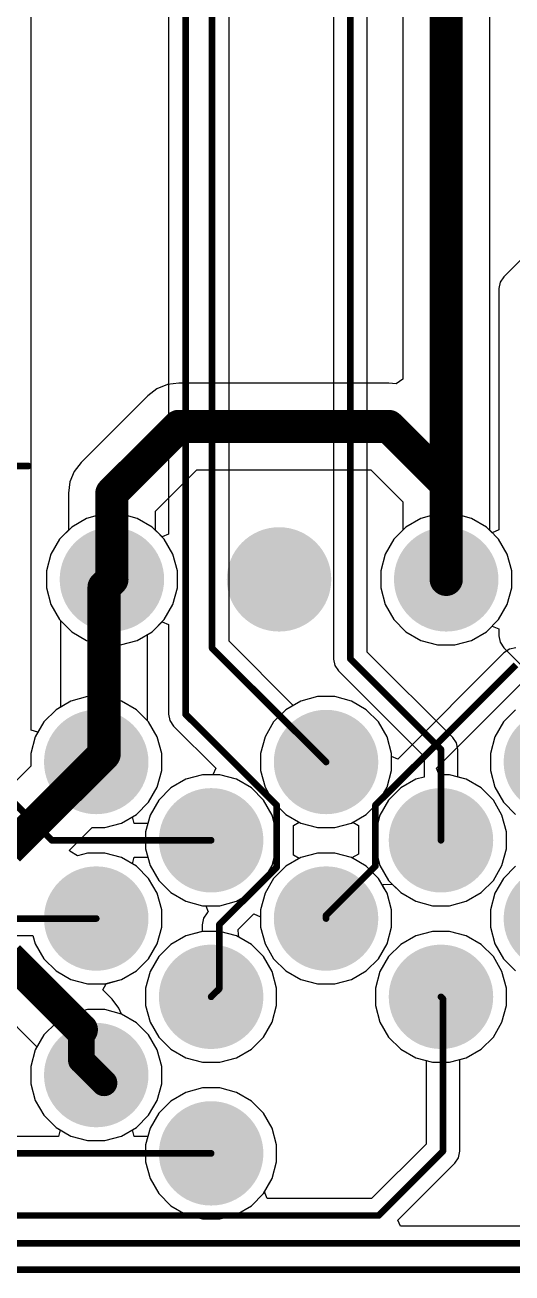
# Model space of a CAD drawing. Header units: millimetres. Extents: x 1 to 134, y -1 to 87.
# Drawn here: x 13.82 to 23.15, y 12.53 to 36.45 of the extents above; entities that cross this region are included whole.
import ezdxf

# ---------------------------------------------------------------- set-up
doc = ezdxf.new("R2010")
doc.units = ezdxf.units.MM
for name, color, linetype in [('BottomLayer', 5, 'Continuous'), ('BottomSolder', 6, 'Continuous'), ('MultiLayer', 9, 'Continuous'), ('PadHoleLayer', 156, 'Continuous'), ('TopLayer', 1, 'Continuous'), ('TopOverlay', 2, 'Continuous'), ('TopSolder', 216, 'Continuous')]:
    doc.layers.add(name, color=color, linetype=linetype)

# ---------------------------------------------------------------- blocks, each defined once
blk = doc.blocks.new('1_1376430_8_1')
at = {"layer": 'BottomLayer'}
h = blk.add_hatch(color=5, dxfattribs=at)
edge = h.paths.add_edge_path()
edge.add_arc((-52.05, 8.225), 1, 0, 360)
h = blk.add_hatch(color=5, dxfattribs=at)
edge = h.paths.add_edge_path()
edge.add_arc((-48.85, 8.225), 1, 0, 360)
h = blk.add_hatch(color=5, dxfattribs=at)
edge = h.paths.add_edge_path()
edge.add_arc((-45.65, 8.225), 1, 0, 360)
h = blk.add_hatch(color=5, dxfattribs=at)
edge = h.paths.add_edge_path()
edge.add_arc((-52.35, 4.725), 1, 0, 360)
h = blk.add_hatch(color=5, dxfattribs=at)
edge = h.paths.add_edge_path()
edge.add_arc((-47.95, 4.725), 1, 0, 360)
h = blk.add_hatch(color=5, dxfattribs=at)
edge = h.paths.add_edge_path()
edge.add_arc((-43.55, 4.725), 1, 0, 360)
h = blk.add_hatch(color=5, dxfattribs=at)
edge = h.paths.add_edge_path()
edge.add_arc((-50.15, 3.225), 1, 0, 360)
h = blk.add_hatch(color=5, dxfattribs=at)
edge = h.paths.add_edge_path()
edge.add_arc((-45.75, 3.225), 1, 0, 360)
h = blk.add_hatch(color=5, dxfattribs=at)
edge = h.paths.add_edge_path()
edge.add_arc((-52.35, 1.725), 1, 0, 360)
h = blk.add_hatch(color=5, dxfattribs=at)
edge = h.paths.add_edge_path()
edge.add_arc((-47.95, 1.725), 1, 0, 360)
h = blk.add_hatch(color=5, dxfattribs=at)
edge = h.paths.add_edge_path()
edge.add_arc((-43.55, 1.725), 1, 0, 360)
h = blk.add_hatch(color=5, dxfattribs=at)
edge = h.paths.add_edge_path()
edge.add_arc((-50.15, 0.225), 1, 0, 360)
h = blk.add_hatch(color=5, dxfattribs=at)
edge = h.paths.add_edge_path()
edge.add_arc((-45.75, 0.225), 1, 0, 360)
h = blk.add_hatch(color=5, dxfattribs=at)
edge = h.paths.add_edge_path()
edge.add_arc((-52.35, -1.275), 1, 0, 360)
h = blk.add_hatch(color=5, dxfattribs=at)
edge = h.paths.add_edge_path()
edge.add_arc((-50.15, -2.775), 1, 0, 360)
at = {"layer": 'BottomSolder'}
h = blk.add_hatch(color=6, dxfattribs=at)
edge = h.paths.add_edge_path()
edge.add_arc((-52.05, 8.225), 1, 0, 360)
h = blk.add_hatch(color=6, dxfattribs=at)
edge = h.paths.add_edge_path()
edge.add_arc((-48.85, 8.225), 1, 0, 360)
h = blk.add_hatch(color=6, dxfattribs=at)
edge = h.paths.add_edge_path()
edge.add_arc((-45.65, 8.225), 1, 0, 360)
h = blk.add_hatch(color=6, dxfattribs=at)
edge = h.paths.add_edge_path()
edge.add_arc((-52.35, 4.725), 1, 0, 360)
h = blk.add_hatch(color=6, dxfattribs=at)
edge = h.paths.add_edge_path()
edge.add_arc((-47.95, 4.725), 1, 0, 360)
h = blk.add_hatch(color=6, dxfattribs=at)
edge = h.paths.add_edge_path()
edge.add_arc((-43.55, 4.725), 1, 0, 360)
h = blk.add_hatch(color=6, dxfattribs=at)
edge = h.paths.add_edge_path()
edge.add_arc((-50.15, 3.225), 1, 0, 360)
h = blk.add_hatch(color=6, dxfattribs=at)
edge = h.paths.add_edge_path()
edge.add_arc((-45.75, 3.225), 1, 0, 360)
h = blk.add_hatch(color=6, dxfattribs=at)
edge = h.paths.add_edge_path()
edge.add_arc((-52.35, 1.725), 1, 0, 360)
h = blk.add_hatch(color=6, dxfattribs=at)
edge = h.paths.add_edge_path()
edge.add_arc((-47.95, 1.725), 1, 0, 360)
h = blk.add_hatch(color=6, dxfattribs=at)
edge = h.paths.add_edge_path()
edge.add_arc((-43.55, 1.725), 1, 0, 360)
h = blk.add_hatch(color=6, dxfattribs=at)
edge = h.paths.add_edge_path()
edge.add_arc((-50.15, 0.225), 1, 0, 360)
h = blk.add_hatch(color=6, dxfattribs=at)
edge = h.paths.add_edge_path()
edge.add_arc((-45.75, 0.225), 1, 0, 360)
h = blk.add_hatch(color=6, dxfattribs=at)
edge = h.paths.add_edge_path()
edge.add_arc((-52.35, -1.275), 1, 0, 360)
h = blk.add_hatch(color=6, dxfattribs=at)
edge = h.paths.add_edge_path()
edge.add_arc((-50.15, -2.775), 1, 0, 360)
at = {"layer": 'MultiLayer'}
h = blk.add_hatch(color=9, dxfattribs=at)
edge = h.paths.add_edge_path()
edge.add_arc((-52.05, 8.225), 1, 0, 360)
h = blk.add_hatch(color=9, dxfattribs=at)
edge = h.paths.add_edge_path()
edge.add_arc((-48.85, 8.225), 1, 0, 360)
h = blk.add_hatch(color=9, dxfattribs=at)
edge = h.paths.add_edge_path()
edge.add_arc((-45.65, 8.225), 1, 0, 360)
h = blk.add_hatch(color=9, dxfattribs=at)
edge = h.paths.add_edge_path()
edge.add_arc((-52.35, 4.725), 1, 0, 360)
h = blk.add_hatch(color=9, dxfattribs=at)
edge = h.paths.add_edge_path()
edge.add_arc((-47.95, 4.725), 1, 0, 360)
h = blk.add_hatch(color=9, dxfattribs=at)
edge = h.paths.add_edge_path()
edge.add_arc((-43.55, 4.725), 1, 0, 360)
h = blk.add_hatch(color=9, dxfattribs=at)
edge = h.paths.add_edge_path()
edge.add_arc((-50.15, 3.225), 1, 0, 360)
h = blk.add_hatch(color=9, dxfattribs=at)
edge = h.paths.add_edge_path()
edge.add_arc((-45.75, 3.225), 1, 0, 360)
h = blk.add_hatch(color=9, dxfattribs=at)
edge = h.paths.add_edge_path()
edge.add_arc((-52.35, 1.725), 1, 0, 360)
h = blk.add_hatch(color=9, dxfattribs=at)
edge = h.paths.add_edge_path()
edge.add_arc((-47.95, 1.725), 1, 0, 360)
h = blk.add_hatch(color=9, dxfattribs=at)
edge = h.paths.add_edge_path()
edge.add_arc((-43.55, 1.725), 1, 0, 360)
h = blk.add_hatch(color=9, dxfattribs=at)
edge = h.paths.add_edge_path()
edge.add_arc((-50.15, 0.225), 1, 0, 360)
h = blk.add_hatch(color=9, dxfattribs=at)
edge = h.paths.add_edge_path()
edge.add_arc((-45.75, 0.225), 1, 0, 360)
h = blk.add_hatch(color=9, dxfattribs=at)
edge = h.paths.add_edge_path()
edge.add_arc((-52.35, -1.275), 1, 0, 360)
h = blk.add_hatch(color=9, dxfattribs=at)
edge = h.paths.add_edge_path()
edge.add_arc((-50.15, -2.775), 1, 0, 360)
at = {"layer": 'PadHoleLayer'}
h = blk.add_hatch(color=156, dxfattribs=at)
edge = h.paths.add_edge_path()
edge.add_arc((-52.05, 8.225), 0.605, 0, 360)
h = blk.add_hatch(color=156, dxfattribs=at)
edge = h.paths.add_edge_path()
edge.add_arc((-48.85, 8.225), 0.605, 0, 360)
h = blk.add_hatch(color=156, dxfattribs=at)
edge = h.paths.add_edge_path()
edge.add_arc((-45.65, 8.225), 0.605, 0, 360)
h = blk.add_hatch(color=156, dxfattribs=at)
edge = h.paths.add_edge_path()
edge.add_arc((-52.35, 4.725), 0.605, 0, 360)
h = blk.add_hatch(color=156, dxfattribs=at)
edge = h.paths.add_edge_path()
edge.add_arc((-47.95, 4.725), 0.605, 0, 360)
h = blk.add_hatch(color=156, dxfattribs=at)
edge = h.paths.add_edge_path()
edge.add_arc((-50.15, 3.225), 0.605, 0, 360)
h = blk.add_hatch(color=156, dxfattribs=at)
edge = h.paths.add_edge_path()
edge.add_arc((-45.75, 3.225), 0.605, 0, 360)
h = blk.add_hatch(color=156, dxfattribs=at)
edge = h.paths.add_edge_path()
edge.add_arc((-52.35, 1.725), 0.605, 0, 360)
h = blk.add_hatch(color=156, dxfattribs=at)
edge = h.paths.add_edge_path()
edge.add_arc((-47.95, 1.725), 0.605, 0, 360)
h = blk.add_hatch(color=156, dxfattribs=at)
edge = h.paths.add_edge_path()
edge.add_arc((-50.15, 0.225), 0.605, 0, 360)
h = blk.add_hatch(color=156, dxfattribs=at)
edge = h.paths.add_edge_path()
edge.add_arc((-45.75, 0.225), 0.605, 0, 360)
h = blk.add_hatch(color=156, dxfattribs=at)
edge = h.paths.add_edge_path()
edge.add_arc((-52.35, -1.275), 0.605, 0, 360)
h = blk.add_hatch(color=156, dxfattribs=at)
edge = h.paths.add_edge_path()
edge.add_arc((-50.15, -2.775), 0.605, 0, 360)
at = {"layer": 'TopLayer'}
h = blk.add_hatch(color=1, dxfattribs=at)
edge = h.paths.add_edge_path()
edge.add_arc((-52.05, 8.225), 1, 0, 360)
h = blk.add_hatch(color=1, dxfattribs=at)
edge = h.paths.add_edge_path()
edge.add_arc((-48.85, 8.225), 1, 0, 360)
h = blk.add_hatch(color=1, dxfattribs=at)
edge = h.paths.add_edge_path()
edge.add_arc((-45.65, 8.225), 1, 0, 360)
h = blk.add_hatch(color=1, dxfattribs=at)
edge = h.paths.add_edge_path()
edge.add_arc((-52.35, 4.725), 1, 0, 360)
h = blk.add_hatch(color=1, dxfattribs=at)
edge = h.paths.add_edge_path()
edge.add_arc((-47.95, 4.725), 1, 0, 360)
h = blk.add_hatch(color=1, dxfattribs=at)
edge = h.paths.add_edge_path()
edge.add_arc((-43.55, 4.725), 1, 0, 360)
h = blk.add_hatch(color=1, dxfattribs=at)
edge = h.paths.add_edge_path()
edge.add_arc((-50.15, 3.225), 1, 0, 360)
h = blk.add_hatch(color=1, dxfattribs=at)
edge = h.paths.add_edge_path()
edge.add_arc((-45.75, 3.225), 1, 0, 360)
h = blk.add_hatch(color=1, dxfattribs=at)
edge = h.paths.add_edge_path()
edge.add_arc((-52.35, 1.725), 1, 0, 360)
h = blk.add_hatch(color=1, dxfattribs=at)
edge = h.paths.add_edge_path()
edge.add_arc((-47.95, 1.725), 1, 0, 360)
h = blk.add_hatch(color=1, dxfattribs=at)
edge = h.paths.add_edge_path()
edge.add_arc((-43.55, 1.725), 1, 0, 360)
h = blk.add_hatch(color=1, dxfattribs=at)
edge = h.paths.add_edge_path()
edge.add_arc((-50.15, 0.225), 1, 0, 360)
h = blk.add_hatch(color=1, dxfattribs=at)
edge = h.paths.add_edge_path()
edge.add_arc((-45.75, 0.225), 1, 0, 360)
h = blk.add_hatch(color=1, dxfattribs=at)
edge = h.paths.add_edge_path()
edge.add_arc((-52.35, -1.275), 1, 0, 360)
h = blk.add_hatch(color=1, dxfattribs=at)
edge = h.paths.add_edge_path()
edge.add_arc((-50.15, -2.775), 1, 0, 360)
at = {"layer": 'TopSolder'}
h = blk.add_hatch(color=216, dxfattribs=at)
edge = h.paths.add_edge_path()
edge.add_arc((-52.05, 8.225), 1, 0, 360)
h = blk.add_hatch(color=216, dxfattribs=at)
edge = h.paths.add_edge_path()
edge.add_arc((-48.85, 8.225), 1, 0, 360)
h = blk.add_hatch(color=216, dxfattribs=at)
edge = h.paths.add_edge_path()
edge.add_arc((-45.65, 8.225), 1, 0, 360)
h = blk.add_hatch(color=216, dxfattribs=at)
edge = h.paths.add_edge_path()
edge.add_arc((-52.35, 4.725), 1, 0, 360)
h = blk.add_hatch(color=216, dxfattribs=at)
edge = h.paths.add_edge_path()
edge.add_arc((-47.95, 4.725), 1, 0, 360)
h = blk.add_hatch(color=216, dxfattribs=at)
edge = h.paths.add_edge_path()
edge.add_arc((-43.55, 4.725), 1, 0, 360)
h = blk.add_hatch(color=216, dxfattribs=at)
edge = h.paths.add_edge_path()
edge.add_arc((-50.15, 3.225), 1, 0, 360)
h = blk.add_hatch(color=216, dxfattribs=at)
edge = h.paths.add_edge_path()
edge.add_arc((-45.75, 3.225), 1, 0, 360)
h = blk.add_hatch(color=216, dxfattribs=at)
edge = h.paths.add_edge_path()
edge.add_arc((-52.35, 1.725), 1, 0, 360)
h = blk.add_hatch(color=216, dxfattribs=at)
edge = h.paths.add_edge_path()
edge.add_arc((-47.95, 1.725), 1, 0, 360)
h = blk.add_hatch(color=216, dxfattribs=at)
edge = h.paths.add_edge_path()
edge.add_arc((-43.55, 1.725), 1, 0, 360)
h = blk.add_hatch(color=216, dxfattribs=at)
edge = h.paths.add_edge_path()
edge.add_arc((-50.15, 0.225), 1, 0, 360)
h = blk.add_hatch(color=216, dxfattribs=at)
edge = h.paths.add_edge_path()
edge.add_arc((-45.75, 0.225), 1, 0, 360)
h = blk.add_hatch(color=216, dxfattribs=at)
edge = h.paths.add_edge_path()
edge.add_arc((-52.35, -1.275), 1, 0, 360)
h = blk.add_hatch(color=216, dxfattribs=at)
edge = h.paths.add_edge_path()
edge.add_arc((-50.15, -2.775), 1, 0, 360)
at = {"layer": 'TopOverlay', "const_width": 0.127}
blk.add_lwpolyline([(-56.35, 10.397), (-53.65, 10.397)], dxfattribs=at)
blk.add_lwpolyline([(-56.35, 10.397), (-53.65, 10.397)], dxfattribs=at)
at = {"layer": 'TopOverlay', "const_width": 0.0635}
blk.add_lwpolyline([(-53.682, 10.397, 1), (-53.618, 10.397, 1)], format="xyb", close=True, dxfattribs=at)
blk.add_lwpolyline([(-53.682, 10.397, 1), (-53.618, 10.397, 1)], format="xyb", close=True, dxfattribs=at)

msp = doc.modelspace()

# ---------------------------------------------------------------- linework, layer by layer
at = {"layer": 'BottomLayer'}
for p, q in [((22.718, 27.652), (22.718, 53.773)), ((21.052, 37.104), (21.052, 29.662)), ((21.052, 29.662), (20.925, 29.567)), ((16.348, 29.474), (16.175, 29.342)), ((16.549, 29.557), (16.348, 29.474)), ((16.764, 29.585), (16.549, 29.557)), ((20.784, 29.585), (16.764, 29.585)), ((20.925, 29.567), (20.784, 29.585)), ((16.175, 29.342), (14.896, 28.062)), ((14.896, 28.062), (14.764, 27.89)), ((14.764, 27.89), (14.681, 27.689)), ((16.318, 27.129), (17.109, 27.92)), ((17.109, 27.92), (20.439, 27.92)), ((20.439, 27.92), (21.052, 27.307)), ((14.666, 27.581), (14.652, 27.474)), ((14.681, 27.689), (14.666, 27.581)), ((22.718, 26.763), (22.718, 27.652)), ((14.652, 27.474), (14.652, 26.763)), ((21.052, 27.307), (21.052, 26.763)), ((16.318, 26.763), (16.318, 27.129)), ((14.481, 26.592), (14.316, 26.306)), ((14.652, 26.763), (14.481, 26.592)), ((16.488, 26.592), (16.318, 26.763)), ((16.653, 26.306), (16.488, 26.592)), ((20.881, 26.592), (20.716, 26.306)), ((21.052, 26.763), (20.881, 26.592)), ((22.888, 26.592), (22.718, 26.763)), ((23.053, 26.306), (22.888, 26.592)), ((14.316, 26.306), (14.231, 25.987)), ((16.739, 25.987), (16.653, 26.306)), ((20.716, 26.306), (20.631, 25.987)), ((23.139, 25.987), (23.053, 26.306)), ((14.231, 25.987), (14.231, 25.657)), ((16.739, 25.657), (16.739, 25.987)), ((20.631, 25.987), (20.631, 25.657)), ((23.139, 25.657), (23.139, 25.987)), ((14.231, 25.657), (14.316, 25.338)), ((16.653, 25.338), (16.739, 25.657)), ((20.631, 25.657), (20.716, 25.338)), ((23.053, 25.338), (23.139, 25.657)), ((14.316, 25.338), (14.481, 25.052)), ((16.488, 25.052), (16.653, 25.338)), ((20.716, 25.338), (20.881, 25.052)), ((22.888, 25.052), (23.053, 25.338)), ((14.481, 25.052), (14.502, 25.031)), ((14.502, 25.031), (14.502, 23.376)), ((16.255, 24.819), (16.488, 25.052)), ((20.881, 25.052), (21.115, 24.819)), ((22.655, 24.819), (22.888, 25.052)), ((16.168, 24.768), (16.255, 24.819)), ((16.168, 23.113), (16.168, 24.768)), ((21.115, 24.819), (21.401, 24.653)), ((21.401, 24.653), (21.72, 24.568)), ((22.05, 24.568), (22.369, 24.653)), ((22.369, 24.653), (22.655, 24.819)), ((22.991, 24.412), (20.956, 22.378)), ((21.72, 24.568), (22.05, 24.568)), ((23.096, 24.482), (22.991, 24.412)), ((23.22, 24.507), (23.096, 24.482)), ((21.697, 22.203), (23.354, 23.86)), ((19.101, 23.491), (18.815, 23.325)), ((19.42, 23.576), (19.101, 23.491)), ((19.75, 23.576), (19.42, 23.576)), ((20.069, 23.491), (19.75, 23.576)), ((20.355, 23.325), (20.069, 23.491)), ((14.415, 23.325), (14.181, 23.092)), ((14.502, 23.376), (14.415, 23.325)), ((18.815, 23.325), (18.581, 23.092)), ((20.588, 23.092), (20.355, 23.325)), ((23.215, 23.325), (22.981, 23.092)), ((14.181, 23.092), (14.016, 22.806)), ((16.188, 23.092), (16.168, 23.113)), ((16.353, 22.806), (16.188, 23.092)), ((18.581, 23.092), (18.416, 22.806)), ((20.753, 22.806), (20.588, 23.092)), ((22.981, 23.092), (22.816, 22.806)), ((14.016, 22.806), (13.931, 22.487)), ((16.439, 22.487), (16.353, 22.806)), ((18.416, 22.806), (18.331, 22.487)), ((20.839, 22.487), (20.753, 22.806)), ((22.816, 22.806), (22.731, 22.487)), ((13.931, 22.487), (13.931, 22.245)), ((16.439, 22.157), (16.439, 22.487)), ((18.331, 22.487), (18.331, 22.157)), ((20.839, 22.426), (20.839, 22.487)), ((22.731, 22.487), (22.731, 22.157)), ((13.931, 22.245), (12.914, 21.228)), ((20.956, 22.378), (20.839, 22.426)), ((16.353, 21.838), (16.439, 22.157)), ((17.22, 22.076), (16.901, 21.991)), ((17.55, 22.076), (17.22, 22.076)), ((17.869, 21.991), (17.55, 22.076)), ((18.331, 22.157), (18.416, 21.838)), ((21.75, 22.076), (21.697, 22.203)), ((21.95, 22.076), (21.75, 22.076)), ((22.269, 21.991), (21.95, 22.076)), ((22.731, 22.157), (22.816, 21.838)), ((16.188, 21.552), (16.353, 21.838)), ((16.615, 21.825), (16.381, 21.592)), ((16.901, 21.991), (16.615, 21.825)), ((18.155, 21.825), (17.869, 21.991)), ((18.388, 21.592), (18.155, 21.825)), ((18.416, 21.838), (18.581, 21.552)), ((22.555, 21.825), (22.269, 21.991)), ((22.788, 21.592), (22.555, 21.825)), ((22.816, 21.838), (22.981, 21.552)), ((15.955, 21.319), (16.188, 21.552)), ((16.381, 21.592), (16.216, 21.306)), ((18.553, 21.306), (18.388, 21.592)), ((18.581, 21.552), (18.815, 21.319)), ((22.953, 21.306), (22.788, 21.592)), ((22.981, 21.552), (23.215, 21.319)), ((15.669, 21.153), (15.955, 21.319)), ((16.216, 21.306), (16.131, 20.987)), ((18.639, 20.987), (18.553, 21.306)), ((18.815, 21.319), (19.101, 21.153)), ((23.039, 20.987), (22.953, 21.306)), ((14.673, 20.633), (15.108, 21.068)), ((15.108, 21.068), (15.35, 21.068)), ((15.35, 21.068), (15.669, 21.153)), ((19.101, 21.153), (19.42, 21.068)), ((19.42, 21.068), (19.75, 21.068)), ((19.75, 21.068), (20.069, 21.153)), ((20.069, 21.153), (20.097, 21.17)), ((20.097, 21.17), (20.207, 21.106)), ((20.207, 21.106), (20.207, 20.557)), ((16.131, 20.987), (16.131, 20.657)), ((18.639, 20.657), (18.639, 20.987)), ((23.039, 20.657), (23.039, 20.987)), ((14.678, 20.614), (14.673, 20.633)), ((14.827, 20.524), (14.678, 20.614)), ((15.02, 20.576), (14.827, 20.524)), ((15.35, 20.576), (15.02, 20.576)), ((15.669, 20.491), (15.35, 20.576)), ((16.131, 20.657), (16.216, 20.338)), ((18.553, 20.338), (18.639, 20.657)), ((19.42, 20.576), (19.101, 20.491)), ((19.75, 20.576), (19.42, 20.576)), ((20.069, 20.491), (19.75, 20.576)), ((22.953, 20.338), (23.039, 20.657)), ((15.955, 20.325), (15.669, 20.491)), ((16.216, 20.338), (16.381, 20.052)), ((18.388, 20.052), (18.553, 20.338)), ((19.101, 20.491), (18.815, 20.325)), ((20.08, 20.484), (20.069, 20.491)), ((20.207, 20.557), (20.08, 20.484)), ((22.788, 20.052), (22.953, 20.338)), ((16.188, 20.092), (15.955, 20.325)), ((16.353, 19.806), (16.188, 20.092)), ((18.581, 20.092), (18.416, 19.806)), ((18.815, 20.325), (18.581, 20.092)), ((22.981, 20.092), (22.816, 19.806)), ((23.215, 20.325), (22.981, 20.092)), ((16.381, 20.052), (16.615, 19.819)), ((18.155, 19.819), (18.388, 20.052)), ((20.668, 19.955), (20.686, 19.976)), ((20.753, 19.806), (20.668, 19.955)), ((20.686, 19.976), (20.852, 19.981)), ((20.852, 19.981), (21.015, 19.819)), ((22.555, 19.819), (22.788, 20.052)), ((16.439, 19.487), (16.353, 19.806)), ((16.615, 19.819), (16.901, 19.653)), ((16.901, 19.653), (17.22, 19.568)), ((17.55, 19.568), (17.869, 19.653)), ((17.869, 19.653), (18.155, 19.819)), ((18.416, 19.806), (18.331, 19.487)), ((20.839, 19.487), (20.753, 19.806)), ((21.015, 19.819), (21.301, 19.653)), ((21.301, 19.653), (21.62, 19.568)), ((21.95, 19.568), (22.269, 19.653)), ((22.269, 19.653), (22.555, 19.819)), ((22.816, 19.806), (22.731, 19.487)), ((16.439, 19.157), (16.439, 19.487)), ((17.22, 19.568), (17.55, 19.568)), ((18.331, 19.487), (18.331, 19.157)), ((20.839, 19.157), (20.839, 19.487)), ((21.62, 19.568), (21.95, 19.568)), ((22.731, 19.487), (22.731, 19.157)), ((16.353, 18.838), (16.439, 19.157)), ((18.331, 19.157), (18.416, 18.838)), ((20.753, 18.838), (20.839, 19.157)), ((22.731, 19.157), (22.816, 18.838)), ((16.901, 18.991), (16.615, 18.825)), ((17.22, 19.076), (16.901, 18.991)), ((17.55, 19.076), (17.22, 19.076)), ((17.869, 18.991), (17.55, 19.076)), ((18.155, 18.825), (17.869, 18.991)), ((21.301, 18.991), (21.015, 18.825)), ((21.62, 19.076), (21.301, 18.991)), ((21.95, 19.076), (21.62, 19.076)), ((22.269, 18.991), (21.95, 19.076)), ((22.555, 18.825), (22.269, 18.991)), ((16.188, 18.552), (16.353, 18.838)), ((16.615, 18.825), (16.381, 18.592)), ((18.388, 18.592), (18.155, 18.825)), ((18.416, 18.838), (18.581, 18.552)), ((20.588, 18.552), (20.753, 18.838)), ((21.015, 18.825), (20.781, 18.592)), ((22.788, 18.592), (22.555, 18.825)), ((22.816, 18.838), (22.981, 18.552)), ((15.955, 18.319), (16.188, 18.552)), ((16.381, 18.592), (16.216, 18.306)), ((18.553, 18.306), (18.388, 18.592)), ((18.581, 18.552), (18.815, 18.319)), ((20.355, 18.319), (20.588, 18.552)), ((20.781, 18.592), (20.616, 18.306)), ((22.953, 18.306), (22.788, 18.592)), ((22.981, 18.552), (23.215, 18.319)), ((15.669, 18.153), (15.955, 18.319)), ((16.216, 18.306), (16.131, 17.987)), ((18.639, 17.987), (18.553, 18.306)), ((18.815, 18.319), (19.101, 18.153)), ((20.069, 18.153), (20.355, 18.319)), ((20.616, 18.306), (20.531, 17.987)), ((23.039, 17.987), (22.953, 18.306)), ((12.914, 17.999), (14.049, 16.863)), ((15.313, 17.954), (15.373, 18.074)), ((15.488, 17.78), (15.313, 17.954)), ((15.373, 18.074), (15.669, 18.153)), ((16.131, 17.987), (16.131, 17.657)), ((18.639, 17.657), (18.639, 17.987)), ((19.101, 18.153), (19.42, 18.068)), ((19.42, 18.068), (19.75, 18.068)), ((19.75, 18.068), (20.069, 18.153)), ((20.531, 17.987), (20.531, 17.657)), ((23.039, 17.657), (23.039, 17.987)), ((15.62, 17.607), (15.488, 17.78)), ((15.669, 17.491), (15.62, 17.607)), ((15.955, 17.325), (15.669, 17.491)), ((15.669, 17.491), (15.669, 17.491)), ((16.131, 17.657), (16.216, 17.338)), ((18.553, 17.338), (18.639, 17.657)), ((20.531, 17.657), (20.616, 17.338)), ((22.953, 17.338), (23.039, 17.657)), ((16.188, 17.092), (15.955, 17.325)), ((16.216, 17.338), (16.381, 17.052)), ((18.388, 17.052), (18.553, 17.338)), ((20.616, 17.338), (20.781, 17.052)), ((22.788, 17.052), (22.953, 17.338)), ((16.353, 16.806), (16.188, 17.092)), ((16.381, 17.052), (16.615, 16.819)), ((18.155, 16.819), (18.388, 17.052)), ((20.781, 17.052), (21.015, 16.819)), ((22.555, 16.819), (22.788, 17.052)), ((14.016, 16.806), (13.931, 16.487)), ((14.049, 16.863), (14.016, 16.806)), ((16.439, 16.487), (16.353, 16.806)), ((16.615, 16.819), (16.901, 16.653)), ((17.869, 16.653), (18.155, 16.819)), ((21.015, 16.819), (21.301, 16.653)), ((22.269, 16.653), (22.555, 16.819)), ((16.901, 16.653), (17.22, 16.568)), ((17.22, 16.568), (17.55, 16.568)), ((17.55, 16.568), (17.869, 16.653)), ((21.301, 16.653), (21.62, 16.568)), ((21.62, 16.568), (21.95, 16.568)), ((21.95, 16.568), (22.269, 16.653)), ((13.931, 16.487), (13.931, 16.157)), ((16.439, 16.157), (16.439, 16.487)), ((13.931, 16.157), (14.016, 15.838)), ((16.353, 15.838), (16.439, 16.157)), ((17.22, 16.076), (16.901, 15.991)), ((17.55, 16.076), (17.22, 16.076)), ((17.869, 15.991), (17.55, 16.076)), ((14.016, 15.838), (14.181, 15.552)), ((16.188, 15.552), (16.353, 15.838)), ((16.615, 15.825), (16.381, 15.592)), ((16.901, 15.991), (16.615, 15.825)), ((18.155, 15.825), (17.869, 15.991)), ((18.388, 15.592), (18.155, 15.825)), ((14.181, 15.552), (14.415, 15.319)), ((15.955, 15.319), (16.188, 15.552)), ((16.381, 15.592), (16.216, 15.306)), ((18.553, 15.306), (18.388, 15.592)), ((14.415, 15.319), (14.701, 15.153)), ((15.669, 15.153), (15.955, 15.319)), ((14.701, 15.153), (15.02, 15.068)), ((15.35, 15.068), (15.669, 15.153)), ((16.216, 15.306), (16.131, 14.987)), ((18.639, 14.987), (18.553, 15.306)), ((15.02, 15.068), (15.35, 15.068)), ((16.131, 14.987), (16.131, 14.657)), ((18.639, 14.657), (18.639, 14.987)), ((16.131, 14.657), (16.216, 14.338)), ((18.553, 14.338), (18.639, 14.657)), ((16.216, 14.338), (16.381, 14.052)), ((18.388, 14.052), (18.553, 14.338)), ((16.381, 14.052), (16.615, 13.819)), ((18.155, 13.819), (18.388, 14.052)), ((16.615, 13.819), (16.901, 13.653)), ((16.901, 13.653), (17.22, 13.568)), ((17.55, 13.568), (17.869, 13.653)), ((17.869, 13.653), (18.155, 13.819)), ((17.22, 13.568), (17.55, 13.568))]:
    msp.add_line(p, q, dxfattribs=at)
for points, const_width in [([(21.885, 27.652), (21.885, 54.117)], 0.635), ([(15.485, 27.474), (16.764, 28.753)], 0.635), ([(16.764, 28.753), (20.784, 28.753)], 0.635), ([(20.784, 28.753), (21.885, 27.652)], 0.635), ([(15.485, 25.822), (15.485, 27.474)], 0.635), ([(21.885, 25.822), (21.885, 27.652)], 0.635), ([(15.335, 25.672), (15.485, 25.822)], 0.635), ([(15.335, 22.472), (15.335, 25.672)], 0.635), ([(20.531, 21.495), (23.22, 24.183)], 0.127), ([(15.185, 22.322), (15.335, 22.472)], 0.635), ([(13.503, 20.64), (15.185, 22.322)], 0.635), ([(20.531, 20.329), (20.531, 21.495)], 0.127), ([(19.585, 19.383), (20.531, 20.329)], 0.127), ([(19.585, 19.322), (19.585, 19.383)], 0.127), ([(13.503, 18.588), (14.899, 17.191)], 0.635), ([(14.899, 16.607), (14.899, 17.191)], 0.508), ([(14.899, 16.607), (15.185, 16.322)], 0.508), ([(15.185, 16.322), (15.335, 16.172)], 0.508)]:
    msp.add_lwpolyline(points, dxfattribs=dict(at, const_width=const_width))
for points, const_width in [([(16.605, 28.753, 1), (16.923, 28.753, 1)], 0.318), ([(16.605, 28.753, 1), (16.923, 28.753, 1)], 0.318), ([(20.626, 28.753, 1), (20.943, 28.753, 1)], 0.318), ([(20.626, 28.753, 1), (20.943, 28.753, 1)], 0.318), ([(15.326, 27.474, 1), (15.644, 27.474, 1)], 0.318), ([(15.326, 27.474, 1), (15.644, 27.474, 1)], 0.318), ([(21.726, 27.652, 1), (22.044, 27.652, 1)], 0.318), ([(21.726, 27.652, 1), (22.044, 27.652, 1)], 0.318), ([(21.726, 27.652, 1), (22.044, 27.652, 1)], 0.318), ([(15.326, 25.822, 1), (15.644, 25.822, 1)], 0.318), ([(15.326, 25.822, 1), (15.644, 25.822, 1)], 0.318), ([(21.726, 25.822, 1), (22.044, 25.822, 1)], 0.318), ([(15.176, 25.672, 1), (15.494, 25.672, 1)], 0.318), ([(15.176, 25.672, 1), (15.494, 25.672, 1)], 0.318), ([(15.176, 22.472, 1), (15.494, 22.472, 1)], 0.318), ([(15.176, 22.472, 1), (15.494, 22.472, 1)], 0.318), ([(15.026, 22.322, 1), (15.344, 22.322, 1)], 0.318), ([(15.026, 22.322, 1), (15.344, 22.322, 1)], 0.318), ([(20.499, 21.495, 1), (20.563, 21.495, 1)], 0.0635), ([(20.499, 21.495, 1), (20.563, 21.495, 1)], 0.0635), ([(20.499, 20.329, 1), (20.563, 20.329, 1)], 0.0635), ([(20.499, 20.329, 1), (20.563, 20.329, 1)], 0.0635), ([(19.553, 19.383, 1), (19.617, 19.383, 1)], 0.0635), ([(19.553, 19.383, 1), (19.617, 19.383, 1)], 0.0635), ([(19.553, 19.322, 1), (19.617, 19.322, 1)], 0.0635), ([(14.741, 17.191, 1), (15.058, 17.191, 1)], 0.318), ([(14.772, 17.191, 1), (15.026, 17.191, 1)], 0.254), ([(14.772, 16.607, 1), (15.026, 16.607, 1)], 0.254), ([(14.772, 16.607, 1), (15.026, 16.607, 1)], 0.254), ([(15.058, 16.322, 1), (15.312, 16.322, 1)], 0.254), ([(15.058, 16.322, 1), (15.312, 16.322, 1)], 0.254), ([(15.208, 16.172, 1), (15.462, 16.172, 1)], 0.254)]:
    msp.add_lwpolyline(points, format="xyb", close=True, dxfattribs=dict(at, const_width=const_width))
at = {"layer": 'TopLayer'}
for p, q in [((13.942, 22.931), (13.942, 66.879)), ((19.728, 47.378), (19.728, 24.296)), ((17.727, 24.638), (17.727, 47.344)), ((20.375, 24.43), (20.375, 37.121)), ((16.571, 36.874), (16.571, 26.689)), ((25.431, 34.068), (22.986, 31.622)), ((22.986, 31.622), (22.916, 31.517)), ((22.916, 31.517), (22.891, 31.394)), ((22.891, 31.394), (22.891, 26.769)), ((15.32, 27.076), (15.001, 26.991)), ((15.65, 27.076), (15.32, 27.076)), ((15.969, 26.991), (15.65, 27.076)), ((21.72, 27.076), (21.401, 26.991)), ((22.05, 27.076), (21.72, 27.076)), ((22.369, 26.991), (22.05, 27.076)), ((14.715, 26.825), (14.481, 26.592)), ((15.001, 26.991), (14.715, 26.825)), ((16.255, 26.825), (15.969, 26.991)), ((16.444, 26.636), (16.255, 26.825)), ((21.115, 26.825), (20.881, 26.592)), ((21.401, 26.991), (21.115, 26.825)), ((22.655, 26.825), (22.369, 26.991)), ((22.764, 26.716), (22.655, 26.825)), ((14.481, 26.592), (14.316, 26.306)), ((16.571, 26.689), (16.444, 26.636)), ((20.881, 26.592), (20.716, 26.306)), ((22.891, 26.769), (22.764, 26.716)), ((14.316, 26.306), (14.231, 25.987)), ((20.716, 26.306), (20.631, 25.987)), ((14.231, 25.987), (14.231, 25.657)), ((20.631, 25.987), (20.631, 25.657)), ((14.231, 25.657), (14.316, 25.338)), ((20.631, 25.657), (20.716, 25.338)), ((14.316, 25.338), (14.481, 25.052)), ((20.716, 25.338), (20.881, 25.052)), ((14.481, 25.052), (14.715, 24.819)), ((16.255, 24.819), (16.444, 25.008)), ((16.444, 25.008), (16.571, 24.955)), ((16.571, 24.955), (16.571, 23.238)), ((20.881, 25.052), (21.115, 24.819)), ((22.655, 24.819), (22.764, 24.928)), ((22.764, 24.928), (22.891, 24.875)), ((14.715, 24.819), (15.001, 24.653)), ((15.001, 24.653), (15.32, 24.568)), ((15.65, 24.568), (15.969, 24.653)), ((15.969, 24.653), (16.255, 24.819)), ((18.957, 23.408), (17.727, 24.638)), ((21.115, 24.819), (21.401, 24.653)), ((21.401, 24.653), (21.72, 24.568)), ((22.05, 24.568), (22.369, 24.653)), ((22.369, 24.653), (22.655, 24.819)), ((22.891, 24.875), (22.891, 24.741)), ((22.891, 24.741), (22.916, 24.617)), ((15.32, 24.568), (15.65, 24.568)), ((22.014, 22.792), (20.375, 24.43)), ((21.72, 24.568), (22.05, 24.568)), ((22.916, 24.617), (22.986, 24.512)), ((22.986, 24.512), (23.661, 23.837)), ((19.728, 24.296), (19.753, 24.172)), ((19.753, 24.172), (19.823, 24.067)), ((19.823, 24.067), (21.461, 22.429)), ((14.701, 23.491), (14.415, 23.325)), ((15.02, 23.576), (14.701, 23.491)), ((15.35, 23.576), (15.02, 23.576)), ((15.669, 23.491), (15.35, 23.576)), ((15.955, 23.325), (15.669, 23.491)), ((19.101, 23.491), (18.957, 23.408)), ((19.42, 23.576), (19.101, 23.491)), ((19.75, 23.576), (19.42, 23.576)), ((20.069, 23.491), (19.75, 23.576)), ((20.355, 23.325), (20.069, 23.491)), ((14.415, 23.325), (14.181, 23.092)), ((16.188, 23.092), (15.955, 23.325)), ((16.571, 23.238), (16.596, 23.115)), ((20.588, 23.092), (20.355, 23.325)), ((23.215, 23.325), (22.981, 23.092)), ((14.181, 23.092), (14.069, 22.897)), ((16.353, 22.806), (16.188, 23.092)), ((16.596, 23.115), (16.666, 23.01)), ((16.666, 23.01), (17.473, 22.203)), ((20.753, 22.806), (20.588, 23.092)), ((22.981, 23.092), (22.816, 22.806)), ((14.069, 22.897), (13.942, 22.931)), ((16.439, 22.487), (16.353, 22.806)), ((20.839, 22.487), (20.753, 22.806)), ((22.084, 22.687), (22.014, 22.792)), ((22.816, 22.806), (22.731, 22.487)), ((16.439, 22.157), (16.439, 22.487)), ((20.839, 22.157), (20.839, 22.487)), ((22.109, 22.563), (22.084, 22.687)), ((22.109, 22.033), (22.109, 22.563)), ((22.731, 22.487), (22.731, 22.157)), ((21.461, 22.429), (21.461, 22.033)), ((16.353, 21.838), (16.439, 22.157)), ((17.22, 22.076), (16.901, 21.991)), ((17.42, 22.076), (17.22, 22.076)), ((17.473, 22.203), (17.42, 22.076)), ((20.753, 21.838), (20.839, 22.157)), ((21.461, 22.033), (21.301, 21.991)), ((22.269, 21.991), (22.109, 22.033)), ((22.731, 22.157), (22.816, 21.838)), ((16.188, 21.552), (16.353, 21.838)), ((16.615, 21.825), (16.381, 21.592)), ((16.901, 21.991), (16.615, 21.825)), ((20.588, 21.552), (20.753, 21.838)), ((21.015, 21.825), (20.781, 21.592)), ((21.301, 21.991), (21.015, 21.825)), ((22.555, 21.825), (22.269, 21.991)), ((22.788, 21.592), (22.555, 21.825)), ((22.816, 21.838), (22.981, 21.552)), ((15.955, 21.319), (16.188, 21.552)), ((16.381, 21.592), (16.216, 21.306)), ((20.355, 21.319), (20.588, 21.552)), ((20.781, 21.592), (20.616, 21.306)), ((22.953, 21.306), (22.788, 21.592)), ((22.981, 21.552), (23.215, 21.319)), ((15.876, 21.273), (15.955, 21.319)), ((16.216, 21.306), (16.173, 21.146)), ((20.069, 21.153), (20.355, 21.319)), ((20.616, 21.306), (20.531, 20.987)), ((23.039, 20.987), (22.953, 21.306)), ((15.91, 21.146), (15.876, 21.273)), ((16.173, 21.146), (15.91, 21.146)), ((18.963, 21.106), (19.073, 21.17)), ((18.963, 20.538), (18.963, 21.106)), ((19.073, 21.17), (19.101, 21.153)), ((19.101, 21.153), (19.42, 21.068)), ((19.42, 21.068), (19.75, 21.068)), ((19.75, 21.068), (20.069, 21.153)), ((20.531, 20.987), (20.531, 20.657)), ((23.039, 20.657), (23.039, 20.987)), ((19.42, 20.576), (19.101, 20.491)), ((19.75, 20.576), (19.42, 20.576)), ((20.069, 20.491), (19.75, 20.576)), ((20.531, 20.657), (20.616, 20.338)), ((22.953, 20.338), (23.039, 20.657)), ((15.876, 20.371), (15.91, 20.498)), ((15.955, 20.325), (15.876, 20.371)), ((15.91, 20.498), (16.173, 20.498)), ((16.173, 20.498), (16.216, 20.338)), ((16.216, 20.338), (16.381, 20.052)), ((19.073, 20.474), (18.963, 20.538)), ((19.101, 20.491), (19.073, 20.474)), ((20.355, 20.325), (20.069, 20.491)), ((20.616, 20.338), (20.781, 20.052)), ((22.788, 20.052), (22.953, 20.338)), ((16.188, 20.092), (15.955, 20.325)), ((16.353, 19.806), (16.188, 20.092)), ((20.588, 20.092), (20.355, 20.325)), ((20.753, 19.806), (20.588, 20.092)), ((22.981, 20.092), (22.816, 19.806)), ((23.215, 20.325), (22.981, 20.092)), ((16.381, 20.052), (16.615, 19.819)), ((20.781, 20.052), (21.015, 19.819)), ((22.555, 19.819), (22.788, 20.052)), ((16.439, 19.487), (16.353, 19.806)), ((16.615, 19.819), (16.901, 19.653)), ((16.901, 19.653), (17.22, 19.568)), ((20.839, 19.487), (20.753, 19.806)), ((21.015, 19.819), (21.301, 19.653)), ((21.301, 19.653), (21.62, 19.568)), ((21.95, 19.568), (22.269, 19.653)), ((22.269, 19.653), (22.555, 19.819)), ((22.816, 19.806), (22.731, 19.487)), ((16.439, 19.157), (16.439, 19.487)), ((17.22, 19.568), (17.281, 19.568)), ((17.31, 19.432), (17.24, 19.327)), ((17.281, 19.568), (17.329, 19.451)), ((17.329, 19.451), (17.31, 19.432)), ((17.905, 19.111), (18.204, 19.41)), ((18.204, 19.41), (18.331, 19.357)), ((20.839, 19.157), (20.839, 19.487)), ((21.62, 19.568), (21.95, 19.568)), ((22.731, 19.487), (22.731, 19.157)), ((16.353, 18.838), (16.439, 19.157)), ((17.24, 19.327), (17.216, 19.203)), ((17.216, 19.203), (17.216, 19.075)), ((18.331, 19.357), (18.331, 19.157)), ((18.331, 19.157), (18.416, 18.838)), ((20.753, 18.838), (20.839, 19.157)), ((22.731, 19.157), (22.816, 18.838)), ((13.503, 18.998), (13.973, 18.998)), ((13.973, 18.998), (14.016, 18.838)), ((16.901, 18.991), (16.615, 18.825)), ((17.216, 19.075), (16.901, 18.991)), ((17.9, 19.095), (17.905, 19.111)), ((17.916, 18.964), (17.9, 19.095)), ((18.155, 18.825), (17.916, 18.964)), ((21.301, 18.991), (21.015, 18.825)), ((21.62, 19.076), (21.301, 18.991)), ((21.95, 19.076), (21.62, 19.076)), ((22.269, 18.991), (21.95, 19.076)), ((22.555, 18.825), (22.269, 18.991)), ((14.016, 18.838), (14.181, 18.552)), ((16.188, 18.552), (16.353, 18.838)), ((16.615, 18.825), (16.381, 18.592)), ((18.388, 18.592), (18.155, 18.825)), ((18.416, 18.838), (18.581, 18.552)), ((20.588, 18.552), (20.753, 18.838)), ((21.015, 18.825), (20.781, 18.592)), ((22.788, 18.592), (22.555, 18.825)), ((22.816, 18.838), (22.981, 18.552)), ((14.181, 18.552), (14.415, 18.319)), ((15.955, 18.319), (16.188, 18.552)), ((16.381, 18.592), (16.216, 18.306)), ((18.553, 18.306), (18.388, 18.592)), ((18.581, 18.552), (18.815, 18.319)), ((20.355, 18.319), (20.588, 18.552)), ((20.781, 18.592), (20.616, 18.306)), ((22.953, 18.306), (22.788, 18.592)), ((22.981, 18.552), (23.215, 18.319)), ((14.415, 18.319), (14.701, 18.153)), ((15.669, 18.153), (15.955, 18.319)), ((16.216, 18.306), (16.131, 17.987)), ((18.639, 17.987), (18.553, 18.306)), ((18.815, 18.319), (19.101, 18.153)), ((20.069, 18.153), (20.355, 18.319)), ((20.616, 18.306), (20.531, 17.987)), ((23.039, 17.987), (22.953, 18.306)), ((14.701, 18.153), (15.02, 18.068)), ((15.02, 18.068), (15.35, 18.068)), ((15.35, 18.068), (15.669, 18.153)), ((16.131, 17.987), (16.131, 17.657)), ((18.639, 17.657), (18.639, 17.987)), ((19.101, 18.153), (19.42, 18.068)), ((19.42, 18.068), (19.75, 18.068)), ((19.75, 18.068), (20.069, 18.153)), ((20.531, 17.987), (20.531, 17.657)), ((23.039, 17.657), (23.039, 17.987)), ((14.701, 17.491), (14.415, 17.325)), ((15.02, 17.576), (14.701, 17.491)), ((15.35, 17.576), (15.02, 17.576)), ((15.669, 17.491), (15.35, 17.576)), ((15.955, 17.325), (15.669, 17.491)), ((16.131, 17.657), (16.216, 17.338)), ((18.553, 17.338), (18.639, 17.657)), ((20.531, 17.657), (20.616, 17.338)), ((22.953, 17.338), (23.039, 17.657)), ((14.415, 17.325), (14.181, 17.092)), ((16.188, 17.092), (15.955, 17.325)), ((16.216, 17.338), (16.381, 17.052)), ((18.388, 17.052), (18.553, 17.338)), ((20.616, 17.338), (20.781, 17.052)), ((22.788, 17.052), (22.953, 17.338)), ((14.181, 17.092), (14.016, 16.806)), ((16.353, 16.806), (16.188, 17.092)), ((16.381, 17.052), (16.615, 16.819)), ((18.155, 16.819), (18.388, 17.052)), ((20.781, 17.052), (21.015, 16.819)), ((22.555, 16.819), (22.788, 17.052)), ((14.016, 16.806), (13.931, 16.487)), ((16.439, 16.487), (16.353, 16.806)), ((16.615, 16.819), (16.901, 16.653)), ((17.869, 16.653), (18.155, 16.819)), ((21.015, 16.819), (21.301, 16.653)), ((22.269, 16.653), (22.555, 16.819)), ((16.901, 16.653), (17.22, 16.568)), ((17.22, 16.568), (17.55, 16.568)), ((17.55, 16.568), (17.869, 16.653)), ((21.301, 16.653), (21.499, 16.6)), ((21.499, 16.6), (21.499, 14.997)), ((22.146, 16.621), (22.269, 16.653)), ((22.146, 14.863), (22.146, 16.621)), ((13.931, 16.487), (13.931, 16.157)), ((16.439, 16.157), (16.439, 16.487)), ((13.931, 16.157), (14.016, 15.838)), ((16.353, 15.838), (16.439, 16.157)), ((17.22, 16.076), (16.901, 15.991)), ((17.55, 16.076), (17.22, 16.076)), ((17.869, 15.991), (17.55, 16.076)), ((14.016, 15.838), (14.181, 15.552)), ((16.188, 15.552), (16.353, 15.838)), ((16.615, 15.825), (16.381, 15.592)), ((16.901, 15.991), (16.615, 15.825)), ((18.155, 15.825), (17.869, 15.991)), ((18.388, 15.592), (18.155, 15.825)), ((14.181, 15.552), (14.415, 15.319)), ((15.955, 15.319), (16.188, 15.552)), ((16.381, 15.592), (16.216, 15.306)), ((18.553, 15.306), (18.388, 15.592)), ((14.415, 15.319), (14.494, 15.273)), ((15.876, 15.273), (15.955, 15.319)), ((14.46, 15.146), (13.113, 15.146)), ((14.494, 15.273), (14.46, 15.146)), ((15.91, 15.146), (15.876, 15.273)), ((16.173, 15.146), (15.91, 15.146)), ((16.216, 15.306), (16.173, 15.146)), ((18.639, 14.987), (18.553, 15.306)), ((18.639, 14.657), (18.639, 14.987)), ((21.499, 14.997), (20.457, 13.955)), ((22.122, 14.739), (22.146, 14.863)), ((18.553, 14.338), (18.639, 14.657)), ((20.958, 13.541), (22.052, 14.634)), ((22.052, 14.634), (22.122, 14.739)), ((18.406, 14.082), (18.553, 14.338)), ((18.455, 13.955), (18.406, 14.082)), ((20.457, 13.955), (18.455, 13.955)), ((21.007, 13.424), (20.958, 13.541)), ((24.329, 13.424), (21.007, 13.424))]:
    msp.add_line(p, q, dxfattribs=at)
at = {"layer": 'TopLayer', "const_width": 0.127}
for points in [[(17.403, 24.504), (17.403, 47.344)], [(20.052, 24.296), (20.052, 47.512)], [(16.895, 23.238), (16.895, 37.008)], [(17.403, 24.504), (19.585, 22.322)], [(20.052, 24.296), (21.785, 22.563)], [(16.895, 23.238), (18.639, 21.495)], [(21.785, 20.822), (21.785, 22.563)], [(13.618, 21.535), (14.332, 20.822)], [(18.639, 20.303), (18.639, 21.495)], [(14.332, 20.822), (17.385, 20.822)], [(17.539, 19.203), (18.639, 20.303)], [(13.503, 19.322), (15.185, 19.322)], [(17.539, 17.976), (17.539, 19.203)], [(17.385, 17.822), (17.539, 17.976)], [(21.785, 17.822), (21.823, 17.784)], [(21.823, 14.863), (21.823, 17.784)], [(12.979, 14.822), (17.385, 14.822)], [(20.591, 13.631), (21.823, 14.863)], [(13.213, 13.631), (20.591, 13.631)], [(12.935, 13.1), (24.463, 13.1)], [(12.729, 12.592), (26.862, 12.592)]]:
    msp.add_lwpolyline(points, dxfattribs=at)
at = {"layer": 'TopLayer', "const_width": 0.0635}
for points in [[(17.371, 24.504, 1), (17.435, 24.504, 1)], [(17.371, 24.504, 1), (17.435, 24.504, 1)], [(20.02, 24.296, 1), (20.083, 24.296, 1)], [(20.02, 24.296, 1), (20.083, 24.296, 1)], [(16.863, 23.238, 1), (16.927, 23.238, 1)], [(16.863, 23.238, 1), (16.927, 23.238, 1)], [(21.753, 22.563, 1), (21.817, 22.563, 1)], [(21.753, 22.563, 1), (21.817, 22.563, 1)], [(19.553, 22.322, 1), (19.617, 22.322, 1)], [(18.607, 21.495, 1), (18.671, 21.495, 1)], [(18.607, 21.495, 1), (18.671, 21.495, 1)], [(14.3, 20.822, 1), (14.363, 20.822, 1)], [(14.3, 20.822, 1), (14.363, 20.822, 1)], [(17.353, 20.822, 1), (17.417, 20.822, 1)], [(21.753, 20.822, 1), (21.817, 20.822, 1)], [(18.607, 20.303, 1), (18.671, 20.303, 1)], [(18.607, 20.303, 1), (18.671, 20.303, 1)], [(15.153, 19.322, 1), (15.217, 19.322, 1)], [(17.508, 19.203, 1), (17.571, 19.203, 1)], [(17.508, 19.203, 1), (17.571, 19.203, 1)], [(17.508, 17.976, 1), (17.571, 17.976, 1)], [(17.508, 17.976, 1), (17.571, 17.976, 1)], [(17.353, 17.822, 1), (17.417, 17.822, 1)], [(21.753, 17.822, 1), (21.817, 17.822, 1)], [(21.791, 17.784, 1), (21.854, 17.784, 1)], [(21.791, 17.784, 1), (21.854, 17.784, 1)], [(17.353, 14.822, 1), (17.417, 14.822, 1)], [(21.791, 14.863, 1), (21.854, 14.863, 1)], [(21.791, 14.863, 1), (21.854, 14.863, 1)], [(20.559, 13.631, 1), (20.623, 13.631, 1)], [(20.559, 13.631, 1), (20.623, 13.631, 1)]]:
    msp.add_lwpolyline(points, format="xyb", close=True, dxfattribs=at)

# ---------------------------------------------------------------- block references
msp.add_blockref('1_1376430_8_1', (67.535, 17.597))

doc.saveas('drawing.dxf')
